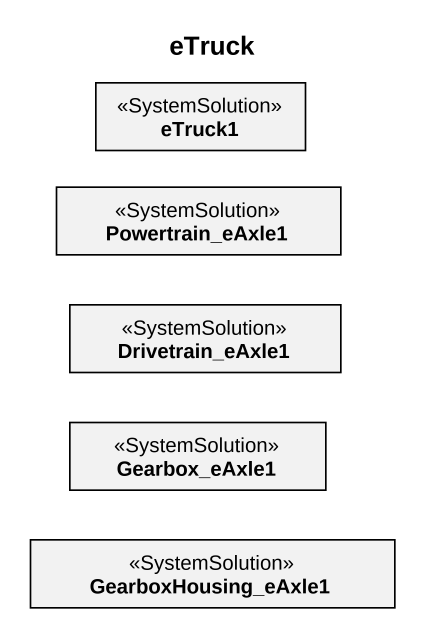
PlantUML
@startuml
title eTruck
hide circle
hide empty members
class eTruck1 <<SystemSolution>>
class Powertrain_eAxle1 <<SystemSolution>>
class Drivetrain_eAxle1 <<SystemSolution>>
class Gearbox_eAxle1 <<SystemSolution>>
class GearboxHousing_eAxle1 <<SystemSolution>>
@enduml
